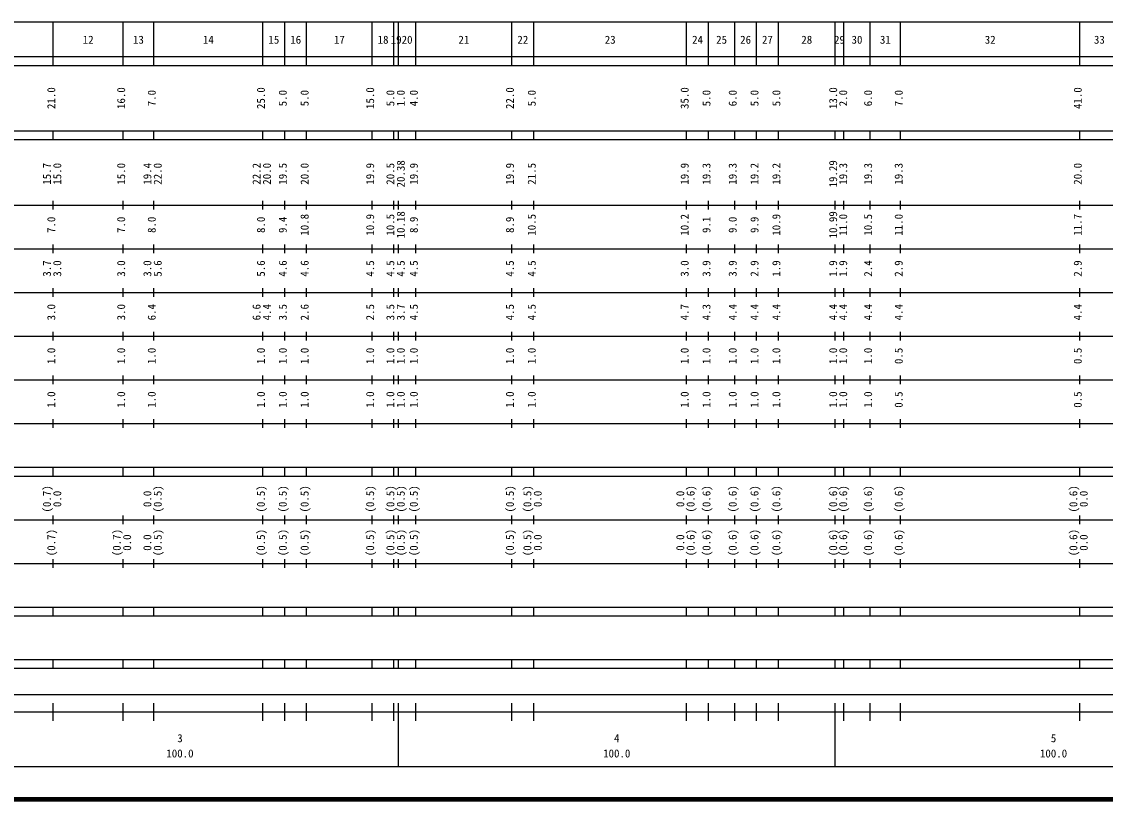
# Model space of a CAD drawing. Units: millimetres on the paper, enlarged 1000 times. Extents: x -36168206 to 680000, y -213619760 to 380000.
# Drawn here: x 281764 to 529857, y 20000 to 198000 of the extents above; entities that cross this region are included whole.
import ezdxf
from ezdxf.enums import TextEntityAlignment as Align

# ---------------------------------------------------------------- set-up
doc = ezdxf.new("R2010")
doc.units = ezdxf.units.MM
doc.header["$LTSCALE"] = 1000
doc.layers.add('M-TTL', color=2, linetype='Continuous', lineweight=140)
doc.layers.add('M-TTL-BAND', color=7, linetype='Continuous', lineweight=25)
doc.styles.add('ＭＳ ゴシック', font='')
doc.styles.get('ＭＳ ゴシック').set_extended_font_data('MS Gothic')

msp = doc.modelspace()

# ---------------------------------------------------------------- linework, layer by layer
at = {"layer": 'M-TTL'}
msp.add_line((40000, 20000), (680000, 20000), dxfattribs=at)
at = {"layer": 'M-TTL-BAND'}
for p, q in [((68000, 198000), (579000, 198000)), ((289000, 188000), (289000, 198000)), ((305000, 188000), (305000, 198000)), ((312000, 188000), (312000, 198000)), ((337000, 188000), (337000, 198000)), ((342000, 188000), (342000, 198000)), ((347000, 188000), (347000, 198000)), ((362000, 188000), (362000, 198000)), ((367000, 188000), (367000, 198000)), ((368000, 188000), (368000, 198000)), ((372000, 188000), (372000, 198000)), ((394000, 188000), (394000, 198000)), ((399000, 188000), (399000, 198000)), ((434000, 188000), (434000, 198000)), ((439000, 188000), (439000, 198000)), ((445000, 188000), (445000, 198000)), ((450000, 188000), (450000, 198000)), ((455000, 188000), (455000, 198000)), ((468000, 188000), (468000, 198000)), ((470000, 188000), (470000, 198000)), ((476000, 188000), (476000, 198000)), ((483000, 188000), (483000, 198000)), ((524000, 188000), (524000, 198000)), ((40000, 190000), (579000, 190000)), ((40000, 188000), (579000, 188000)), ((40000, 173000), (579000, 173000)), ((289000, 171000), (289000, 173000)), ((305000, 171000), (305000, 173000)), ((312000, 171000), (312000, 173000)), ((337000, 171000), (337000, 173000)), ((342000, 171000), (342000, 173000)), ((347000, 171000), (347000, 173000)), ((362000, 171000), (362000, 173000)), ((367000, 171000), (367000, 173000)), ((368000, 171000), (368000, 173000)), ((372000, 171000), (372000, 173000)), ((394000, 171000), (394000, 173000)), ((399000, 171000), (399000, 173000)), ((434000, 171000), (434000, 173000)), ((439000, 171000), (439000, 173000)), ((445000, 171000), (445000, 173000)), ((450000, 171000), (450000, 173000)), ((455000, 171000), (455000, 173000)), ((468000, 171000), (468000, 173000)), ((470000, 171000), (470000, 173000)), ((476000, 171000), (476000, 173000)), ((483000, 171000), (483000, 173000)), ((524000, 171000), (524000, 173000)), ((40000, 171000), (579000, 171000)), ((289000, 155000), (289000, 157000)), ((305000, 155000), (305000, 157000)), ((312000, 155000), (312000, 157000)), ((337000, 155000), (337000, 157000)), ((342000, 155000), (342000, 157000)), ((347000, 155000), (347000, 157000)), ((362000, 155000), (362000, 157000)), ((367000, 155000), (367000, 157000)), ((368000, 155000), (368000, 157000)), ((372000, 155000), (372000, 157000)), ((394000, 155000), (394000, 157000)), ((399000, 155000), (399000, 157000)), ((434000, 155000), (434000, 157000)), ((439000, 155000), (439000, 157000)), ((445000, 155000), (445000, 157000)), ((450000, 155000), (450000, 157000)), ((455000, 155000), (455000, 157000)), ((468000, 155000), (468000, 157000)), ((470000, 155000), (470000, 157000)), ((476000, 155000), (476000, 157000)), ((483000, 155000), (483000, 157000)), ((524000, 155000), (524000, 157000)), ((40000, 156000), (579000, 156000)), ((289000, 145000), (289000, 147000)), ((305000, 145000), (305000, 147000)), ((312000, 145000), (312000, 147000)), ((337000, 145000), (337000, 147000)), ((342000, 145000), (342000, 147000)), ((347000, 145000), (347000, 147000)), ((362000, 145000), (362000, 147000)), ((367000, 145000), (367000, 147000)), ((368000, 145000), (368000, 147000)), ((372000, 145000), (372000, 147000)), ((394000, 145000), (394000, 147000)), ((399000, 145000), (399000, 147000)), ((434000, 145000), (434000, 147000)), ((439000, 145000), (439000, 147000)), ((445000, 145000), (445000, 147000)), ((450000, 145000), (450000, 147000)), ((455000, 145000), (455000, 147000)), ((468000, 145000), (468000, 147000)), ((470000, 145000), (470000, 147000)), ((476000, 145000), (476000, 147000)), ((483000, 145000), (483000, 147000)), ((524000, 145000), (524000, 147000)), ((46000, 146000), (579000, 146000)), ((289000, 135000), (289000, 137000)), ((305000, 135000), (305000, 137000)), ((312000, 135000), (312000, 137000)), ((337000, 135000), (337000, 137000)), ((342000, 135000), (342000, 137000)), ((347000, 135000), (347000, 137000)), ((362000, 135000), (362000, 137000)), ((367000, 135000), (367000, 137000)), ((368000, 135000), (368000, 137000)), ((372000, 135000), (372000, 137000)), ((394000, 135000), (394000, 137000)), ((399000, 135000), (399000, 137000)), ((434000, 135000), (434000, 137000)), ((439000, 135000), (439000, 137000)), ((445000, 135000), (445000, 137000)), ((450000, 135000), (450000, 137000)), ((455000, 135000), (455000, 137000)), ((468000, 135000), (468000, 137000)), ((470000, 135000), (470000, 137000)), ((476000, 135000), (476000, 137000)), ((483000, 135000), (483000, 137000)), ((524000, 135000), (524000, 137000)), ((52000, 136000), (579000, 136000)), ((289000, 125000), (289000, 127000)), ((305000, 125000), (305000, 127000)), ((312000, 125000), (312000, 127000)), ((337000, 125000), (337000, 127000)), ((342000, 125000), (342000, 127000)), ((347000, 125000), (347000, 127000)), ((362000, 125000), (362000, 127000)), ((367000, 125000), (367000, 127000)), ((368000, 125000), (368000, 127000)), ((372000, 125000), (372000, 127000)), ((394000, 125000), (394000, 127000)), ((399000, 125000), (399000, 127000)), ((434000, 125000), (434000, 127000)), ((439000, 125000), (439000, 127000)), ((445000, 125000), (445000, 127000)), ((450000, 125000), (450000, 127000)), ((455000, 125000), (455000, 127000)), ((468000, 125000), (468000, 127000)), ((470000, 125000), (470000, 127000)), ((476000, 125000), (476000, 127000)), ((483000, 125000), (483000, 127000)), ((524000, 125000), (524000, 127000)), ((46000, 126000), (579000, 126000)), ((289000, 115000), (289000, 117000)), ((305000, 115000), (305000, 117000)), ((312000, 115000), (312000, 117000)), ((337000, 115000), (337000, 117000)), ((342000, 115000), (342000, 117000)), ((347000, 115000), (347000, 117000)), ((362000, 115000), (362000, 117000)), ((367000, 115000), (367000, 117000)), ((368000, 115000), (368000, 117000)), ((372000, 115000), (372000, 117000)), ((394000, 115000), (394000, 117000)), ((399000, 115000), (399000, 117000)), ((434000, 115000), (434000, 117000)), ((439000, 115000), (439000, 117000)), ((445000, 115000), (445000, 117000)), ((450000, 115000), (450000, 117000)), ((455000, 115000), (455000, 117000)), ((468000, 115000), (468000, 117000)), ((470000, 115000), (470000, 117000)), ((476000, 115000), (476000, 117000)), ((483000, 115000), (483000, 117000)), ((524000, 115000), (524000, 117000)), ((52000, 116000), (579000, 116000)), ((289000, 105000), (289000, 107000)), ((305000, 105000), (305000, 107000)), ((312000, 105000), (312000, 107000)), ((337000, 105000), (337000, 107000)), ((342000, 105000), (342000, 107000)), ((347000, 105000), (347000, 107000)), ((362000, 105000), (362000, 107000)), ((367000, 105000), (367000, 107000)), ((368000, 105000), (368000, 107000)), ((372000, 105000), (372000, 107000)), ((394000, 105000), (394000, 107000)), ((399000, 105000), (399000, 107000)), ((434000, 105000), (434000, 107000)), ((439000, 105000), (439000, 107000)), ((445000, 105000), (445000, 107000)), ((450000, 105000), (450000, 107000)), ((455000, 105000), (455000, 107000)), ((468000, 105000), (468000, 107000)), ((470000, 105000), (470000, 107000)), ((476000, 105000), (476000, 107000)), ((483000, 105000), (483000, 107000)), ((524000, 105000), (524000, 107000)), ((46000, 106000), (579000, 106000)), ((40000, 96000), (579000, 96000)), ((289000, 94000), (289000, 96000)), ((305000, 94000), (305000, 96000)), ((312000, 94000), (312000, 96000)), ((337000, 94000), (337000, 96000)), ((342000, 94000), (342000, 96000)), ((347000, 94000), (347000, 96000)), ((362000, 94000), (362000, 96000)), ((367000, 94000), (367000, 96000)), ((368000, 94000), (368000, 96000)), ((372000, 94000), (372000, 96000)), ((394000, 94000), (394000, 96000)), ((399000, 94000), (399000, 96000)), ((434000, 94000), (434000, 96000)), ((439000, 94000), (439000, 96000)), ((445000, 94000), (445000, 96000)), ((450000, 94000), (450000, 96000)), ((455000, 94000), (455000, 96000)), ((468000, 94000), (468000, 96000)), ((470000, 94000), (470000, 96000)), ((476000, 94000), (476000, 96000)), ((483000, 94000), (483000, 96000)), ((524000, 94000), (524000, 96000)), ((40000, 94000), (579000, 94000)), ((289000, 83000), (289000, 85000)), ((305000, 83000), (305000, 85000)), ((312000, 83000), (312000, 85000)), ((337000, 83000), (337000, 85000)), ((342000, 83000), (342000, 85000)), ((347000, 83000), (347000, 85000)), ((362000, 83000), (362000, 85000)), ((367000, 83000), (367000, 85000)), ((368000, 83000), (368000, 85000)), ((372000, 83000), (372000, 85000)), ((394000, 83000), (394000, 85000)), ((399000, 83000), (399000, 85000)), ((434000, 83000), (434000, 85000)), ((439000, 83000), (439000, 85000)), ((445000, 83000), (445000, 85000)), ((450000, 83000), (450000, 85000)), ((455000, 83000), (455000, 85000)), ((468000, 83000), (468000, 85000)), ((470000, 83000), (470000, 85000)), ((476000, 83000), (476000, 85000)), ((483000, 83000), (483000, 85000)), ((524000, 83000), (524000, 85000)), ((49000, 84000), (579000, 84000)), ((289000, 73000), (289000, 75000)), ((305000, 73000), (305000, 75000)), ((312000, 73000), (312000, 75000)), ((337000, 73000), (337000, 75000)), ((342000, 73000), (342000, 75000)), ((347000, 73000), (347000, 75000)), ((362000, 73000), (362000, 75000)), ((367000, 73000), (367000, 75000)), ((368000, 73000), (368000, 75000)), ((372000, 73000), (372000, 75000)), ((394000, 73000), (394000, 75000)), ((399000, 73000), (399000, 75000)), ((434000, 73000), (434000, 75000)), ((439000, 73000), (439000, 75000)), ((445000, 73000), (445000, 75000)), ((450000, 73000), (450000, 75000)), ((455000, 73000), (455000, 75000)), ((468000, 73000), (468000, 75000)), ((470000, 73000), (470000, 75000)), ((476000, 73000), (476000, 75000)), ((483000, 73000), (483000, 75000)), ((524000, 73000), (524000, 75000)), ((40000, 74000), (579000, 74000)), ((40000, 64000), (579000, 64000)), ((289000, 62000), (289000, 64000)), ((305000, 62000), (305000, 64000)), ((312000, 62000), (312000, 64000)), ((337000, 62000), (337000, 64000)), ((342000, 62000), (342000, 64000)), ((347000, 62000), (347000, 64000)), ((362000, 62000), (362000, 64000)), ((367000, 62000), (367000, 64000)), ((368000, 62000), (368000, 64000)), ((372000, 62000), (372000, 64000)), ((394000, 62000), (394000, 64000)), ((399000, 62000), (399000, 64000)), ((434000, 62000), (434000, 64000)), ((439000, 62000), (439000, 64000)), ((445000, 62000), (445000, 64000)), ((450000, 62000), (450000, 64000)), ((455000, 62000), (455000, 64000)), ((468000, 62000), (468000, 64000)), ((470000, 62000), (470000, 64000)), ((476000, 62000), (476000, 64000)), ((483000, 62000), (483000, 64000)), ((524000, 62000), (524000, 64000)), ((40000, 62000), (579000, 62000)), ((40000, 52000), (579000, 52000)), ((40000, 50000), (579000, 50000)), ((289000, 50000), (289000, 52000)), ((305000, 50000), (305000, 52000)), ((312000, 50000), (312000, 52000)), ((337000, 50000), (337000, 52000)), ((342000, 50000), (342000, 52000)), ((347000, 50000), (347000, 52000)), ((362000, 50000), (362000, 52000)), ((367000, 50000), (367000, 52000)), ((368000, 50000), (368000, 52000)), ((372000, 50000), (372000, 52000)), ((394000, 50000), (394000, 52000)), ((399000, 50000), (399000, 52000)), ((434000, 50000), (434000, 52000)), ((439000, 50000), (439000, 52000)), ((445000, 50000), (445000, 52000)), ((450000, 50000), (450000, 52000)), ((455000, 50000), (455000, 52000)), ((468000, 50000), (468000, 52000)), ((470000, 50000), (470000, 52000)), ((476000, 50000), (476000, 52000)), ((483000, 50000), (483000, 52000)), ((524000, 50000), (524000, 52000)), ((71000, 44000), (565000, 44000)), ((40000, 40000), (579000, 40000)), ((289000, 38000), (289000, 42000)), ((305000, 38000), (305000, 42000)), ((312000, 38000), (312000, 42000)), ((337000, 38000), (337000, 42000)), ((342000, 38000), (342000, 42000)), ((347000, 38000), (347000, 42000)), ((362000, 38000), (362000, 42000)), ((367000, 38000), (367000, 42000)), ((368000, 27500), (368000, 42000)), ((372000, 38000), (372000, 42000)), ((394000, 38000), (394000, 42000)), ((399000, 38000), (399000, 42000)), ((434000, 38000), (434000, 42000)), ((439000, 38000), (439000, 42000)), ((445000, 38000), (445000, 42000)), ((450000, 38000), (450000, 42000)), ((455000, 38000), (455000, 42000)), ((468000, 27500), (468000, 42000)), ((470000, 38000), (470000, 42000)), ((476000, 38000), (476000, 42000)), ((483000, 38000), (483000, 42000)), ((524000, 38000), (524000, 42000)), ((68000, 27500), (579000, 27500))]:
    msp.add_line(p, q, dxfattribs=at)

# ---------------------------------------------------------------- texts
at = {"layer": 'M-TTL-BAND', "style": 'ＭＳ ゴシック'}
for s, p in [('12', (297000, 192405)), ('13', (308500, 192405)), ('14', (324500, 192405)), ('15', (339500, 192405)), ('16', (344500, 192405)), ('17', (354500, 192405)), ('18', (364500, 192405)), ('19', (367500, 192405)), ('20', (370000, 192405)), ('21', (383000, 192405)), ('22', (396500, 192405)), ('23', (416500, 192405)), ('24', (436500, 192405)), ('25', (442000, 192405)), ('26', (447500, 192405)), ('27', (452500, 192405)), ('28', (461500, 192405)), ('29', (469000, 192405)), ('30', (473000, 192405)), ('31', (479500, 192405)), ('32', (503500, 192405)), ('33', (528500, 192405)), ('3', (318000, 32523)), ('4', (418000, 32523)), ('5', (518000, 32523)), ('100.0', (318000, 29033)), ('100.0', (418000, 29033)), ('100.0', (518000, 29033))]:
    msp.add_text(s, height=1833, dxfattribs=at).set_placement(p, align=Align.BOTTOM_CENTER)
for s, p in [('21.0', (290000, 180500)), ('16.0', (306000, 180500)), ('7.0', (313000, 180500)), ('25.0', (338000, 180500)), ('5.0', (343000, 180500)), ('5.0', (348000, 180500)), ('15.0', (363000, 180500)), ('5.0', (367627, 180500)), ('1.0', (370015, 180500)), ('4.0', (373000, 180500)), ('22.0', (395000, 180500)), ('5.0', (400000, 180500)), ('35.0', (435000, 180500)), ('5.0', (440000, 180500)), ('6.0', (446000, 180500)), ('5.0', (451000, 180500)), ('5.0', (456000, 180500)), ('13.0', (469000, 180500)), ('2.0', (471299, 180500)), ('6.0', (477000, 180500)), ('7.0', (484000, 180500)), ('41.0', (525000, 180500)), ('15.7', (289000, 163174)), ('15.0', (291370, 163174)), ('15.0', (306000, 163174)), ('19.4', (312000, 163174)), ('22.0', (314370, 163174)), ('22.2', (337000, 163174)), ('20.0', (339370, 163174)), ('19.5', (343000, 163174)), ('20.0', (348000, 163174)), ('19.9', (363000, 163174)), ('20.5', (367627, 163174)), ('20.38', (370015, 163174)), ('19.9', (373000, 163174)), ('19.9', (395000, 163174)), ('21.5', (400000, 163174)), ('19.9', (435000, 163174)), ('19.3', (440000, 163174)), ('19.3', (446000, 163174)), ('19.2', (451000, 163174)), ('19.2', (456000, 163174)), ('19.29', (469000, 163174)), ('19.3', (471299, 163174)), ('19.3', (477000, 163174)), ('19.3', (484000, 163174)), ('20.0', (525000, 163174)), ('10.8', (348000, 151500)), ('10.9', (363000, 151500)), ('10.5', (367627, 151500)), ('10.18', (370015, 151500)), ('10.5', (400000, 151500)), ('10.2', (435000, 151500)), ('10.9', (456000, 151500)), ('10.99', (469000, 151500)), ('11.0', (471299, 151500)), ('10.5', (477000, 151500)), ('11.0', (484000, 151500)), ('11.7', (525000, 151500)), ('7.0', (290000, 151500)), ('7.0', (306000, 151500)), ('8.0', (313000, 151500)), ('8.0', (338000, 151500)), ('9.4', (343000, 151500)), ('8.9', (373000, 151500)), ('8.9', (395000, 151500)), ('9.1', (440000, 151500)), ('9.0', (446000, 151500)), ('9.9', (451000, 151500)), ('3.7', (289000, 141500)), ('3.0', (291370, 141500)), ('3.0', (306000, 141500)), ('3.0', (312000, 141500)), ('5.6', (314370, 141500)), ('5.6', (338000, 141500)), ('4.6', (343000, 141500)), ('4.6', (348000, 141500)), ('4.5', (363000, 141500)), ('4.5', (367627, 141500)), ('4.5', (370015, 141500)), ('4.5', (373000, 141500)), ('4.5', (395000, 141500)), ('4.5', (400000, 141500)), ('3.0', (435000, 141500)), ('3.9', (440000, 141500)), ('3.9', (446000, 141500)), ('2.9', (451000, 141500)), ('1.9', (456000, 141500)), ('1.9', (469000, 141500)), ('1.9', (471299, 141500)), ('2.4', (477000, 141500)), ('2.9', (484000, 141500)), ('2.9', (525000, 141500)), ('3.0', (290000, 131500)), ('3.0', (306000, 131500)), ('6.4', (313000, 131500)), ('6.6', (337000, 131500)), ('4.4', (339370, 131500)), ('3.5', (343000, 131500)), ('2.6', (348000, 131500)), ('2.5', (363000, 131500)), ('3.5', (367627, 131500)), ('3.7', (370015, 131500)), ('4.5', (373000, 131500)), ('4.5', (395000, 131500)), ('4.5', (400000, 131500)), ('4.7', (435000, 131500)), ('4.3', (440000, 131500)), ('4.4', (446000, 131500)), ('4.4', (451000, 131500)), ('4.4', (456000, 131500)), ('4.4', (469000, 131500)), ('4.4', (471299, 131500)), ('4.4', (477000, 131500)), ('4.4', (484000, 131500)), ('4.4', (525000, 131500)), ('1.0', (290000, 121500)), ('1.0', (306000, 121500)), ('1.0', (313000, 121500)), ('1.0', (338000, 121500)), ('1.0', (343000, 121500)), ('1.0', (348000, 121500)), ('1.0', (363000, 121500)), ('1.0', (367627, 121500)), ('1.0', (370015, 121500)), ('1.0', (373000, 121500)), ('1.0', (395000, 121500)), ('1.0', (400000, 121500)), ('1.0', (435000, 121500)), ('1.0', (440000, 121500)), ('1.0', (446000, 121500)), ('1.0', (451000, 121500)), ('1.0', (456000, 121500)), ('1.0', (469000, 121500)), ('1.0', (471299, 121500)), ('1.0', (477000, 121500)), ('0.5', (484000, 121500)), ('0.5', (525000, 121500)), ('1.0', (290000, 111500)), ('1.0', (306000, 111500)), ('1.0', (313000, 111500)), ('1.0', (338000, 111500)), ('1.0', (343000, 111500)), ('1.0', (348000, 111500)), ('1.0', (363000, 111500)), ('1.0', (367627, 111500)), ('1.0', (370015, 111500)), ('1.0', (373000, 111500)), ('1.0', (395000, 111500)), ('1.0', (400000, 111500)), ('1.0', (435000, 111500)), ('1.0', (440000, 111500)), ('1.0', (446000, 111500)), ('1.0', (451000, 111500)), ('1.0', (456000, 111500)), ('1.0', (469000, 111500)), ('1.0', (471299, 111500)), ('1.0', (477000, 111500)), ('0.5', (484000, 111500)), ('0.5', (525000, 111500)), ('(0.7)', (289000, 88764)), ('0.0', (291370, 88764)), ('0.0', (312000, 88764)), ('(0.5)', (314370, 88764)), ('(0.5)', (338000, 88764)), ('(0.5)', (343000, 88764)), ('(0.5)', (348000, 88764)), ('(0.5)', (363000, 88764)), ('(0.5)', (367627, 88764)), ('(0.5)', (370015, 88764)), ('(0.5)', (373000, 88764)), ('(0.5)', (395000, 88764)), ('(0.5)', (399000, 88764)), ('0.0', (401370, 88764)), ('0.0', (434000, 88764)), ('(0.6)', (436370, 88764)), ('(0.6)', (440000, 88764)), ('(0.6)', (446000, 88764)), ('(0.6)', (451000, 88764)), ('(0.6)', (456000, 88764)), ('(0.6)', (469000, 88764)), ('(0.6)', (471299, 88764)), ('(0.6)', (477000, 88764)), ('(0.6)', (484000, 88764)), ('(0.6)', (524000, 88764)), ('0.0', (526370, 88764)), ('(0.7)', (290000, 78764)), ('(0.7)', (305000, 78764)), ('0.0', (307370, 78764)), ('0.0', (312000, 78764)), ('(0.5)', (314370, 78764)), ('(0.5)', (338000, 78764)), ('(0.5)', (343000, 78764)), ('(0.5)', (348000, 78764)), ('(0.5)', (363000, 78764)), ('(0.5)', (367627, 78764)), ('(0.5)', (370015, 78764)), ('(0.5)', (373000, 78764)), ('(0.5)', (395000, 78764)), ('(0.5)', (399000, 78764)), ('0.0', (401370, 78764)), ('0.0', (434000, 78764)), ('(0.6)', (436370, 78764)), ('(0.6)', (440000, 78764)), ('(0.6)', (446000, 78764)), ('(0.6)', (451000, 78764)), ('(0.6)', (456000, 78764)), ('(0.6)', (469000, 78764)), ('(0.6)', (471299, 78764)), ('(0.6)', (477000, 78764)), ('(0.6)', (484000, 78764)), ('(0.6)', (524000, 78764)), ('0.0', (526370, 78764))]:
    msp.add_text(s, height=1833, rotation=90, dxfattribs=at).set_placement(p, align=Align.BOTTOM_CENTER)

doc.saveas('drawing.dxf')
